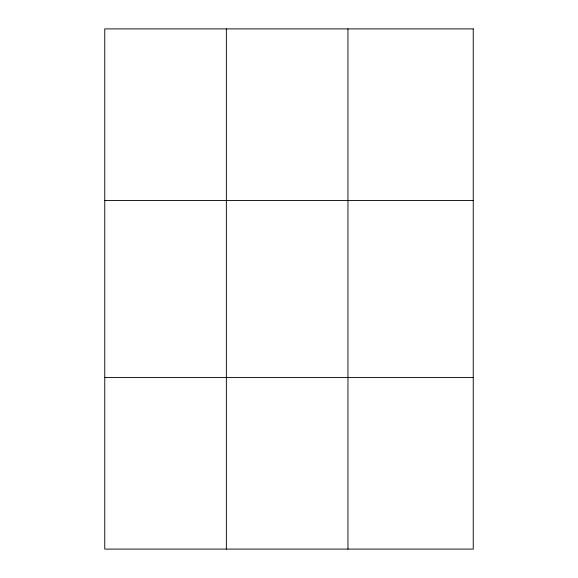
<?xml version="1.0" encoding="UTF-8"?>
<svg xmlns="http://www.w3.org/2000/svg" width="578" height="578" viewBox="0 0 578 578"><rect width="100%" height="100%" fill="white"/><g stroke="black" fill="none" stroke-linecap="round" stroke-linejoin="round"><path stroke-width="0.87" d="M226.359 28.9L226.359 549.1M347.956 28.9L347.956 549.1M104.755 200.566L473.245 200.566M104.755 377.434L473.245 377.434M473.245 28.9L473.245 549.1L104.755 549.1L104.755 28.9L473.245 28.9"/></g></svg>
